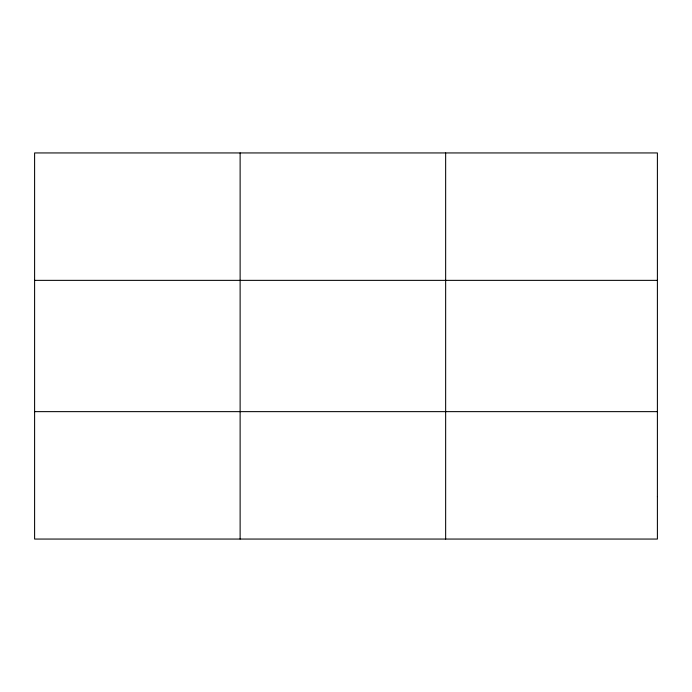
<?xml version="1.0" encoding="UTF-8"?>
<svg xmlns="http://www.w3.org/2000/svg" width="692" height="692" viewBox="0 0 692 692"><rect width="100%" height="100%" fill="white"/><g stroke="black" fill="none" stroke-linecap="round" stroke-linejoin="round"><path stroke-width="1.04" d="M240.124 539.059L240.124 152.941M445.648 539.059L445.648 152.941M34.6 280.364L657.4 280.364M34.6 411.636L657.4 411.636M657.4 496.588L657.4 539.059L34.6 539.059L34.6 152.941L657.4 152.941L657.4 496.588"/></g></svg>
